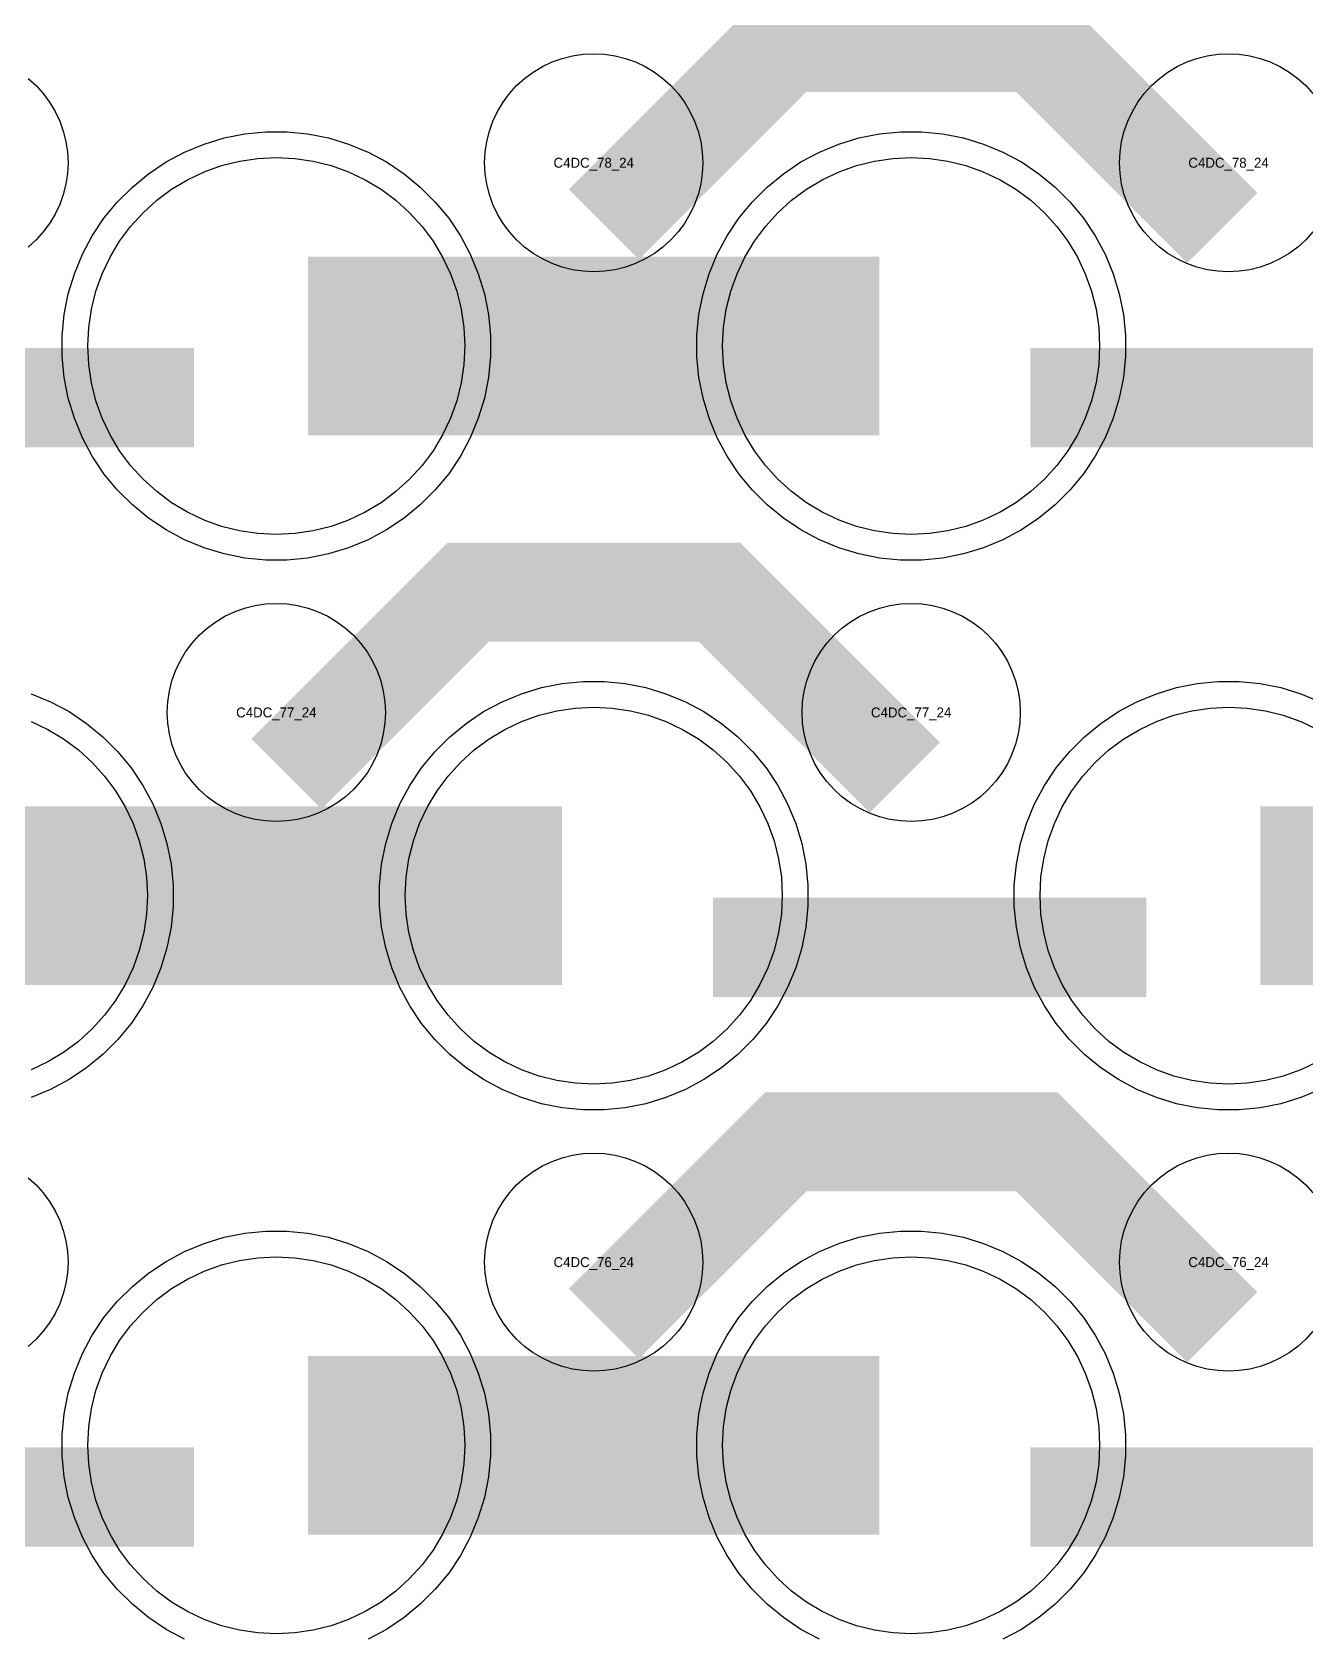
# Model space of a CAD drawing. Extents: x -11880 to 11880, y -14992 to 14992.
# Drawn here: x -4381.5 to -4060.5, y -4357.2 to -3952.4 of the extents above; entities that cross this region are included whole.
import ezdxf
from ezdxf.enums import TextEntityAlignment as Align

# ---------------------------------------------------------------- set-up
doc = ezdxf.new("R2010")
doc.units = 0
doc.header["$MEASUREMENT"] = 0
for name, color, linetype in [('GDS_775_DT_237', 138, 'CONTINUOUS'), ('RDL1_FS', 34, 'CONTINUOUS'), ('RDL_BS', 160, 'CONTINUOUS')]:
    doc.layers.add(name, color=color, linetype=linetype)

msp = doc.modelspace()

# ---------------------------------------------------------------- linework, layer by layer
at = {"layer": 'RDL1_FS'}
for points in [[(-4320, -4079.074), (-4324.657, -4078.845), (-4329.268, -4078.161), (-4333.791, -4077.029), (-4338.181, -4075.457), (-4342.395, -4073.465), (-4346.395, -4071.067), (-4350.14, -4068.289), (-4353.594, -4065.159), (-4356.724, -4061.705), (-4359.502, -4057.96), (-4361.9, -4053.96), (-4363.892, -4049.746), (-4365.464, -4045.356), (-4366.596, -4040.833), (-4367.28, -4036.222), (-4367.509, -4031.565), (-4367.28, -4026.908), (-4366.596, -4022.297), (-4365.464, -4017.774), (-4363.892, -4013.384), (-4361.9, -4009.17), (-4359.502, -4005.17), (-4356.724, -4001.425), (-4353.594, -3997.971), (-4350.14, -3994.841), (-4346.395, -3992.063), (-4342.395, -3989.665), (-4338.181, -3987.673), (-4333.791, -3986.101), (-4329.268, -3984.969), (-4324.657, -3984.285), (-4320, -3984.056), (-4315.343, -3984.285), (-4310.732, -3984.969), (-4306.209, -3986.101), (-4301.819, -3987.673), (-4297.605, -3989.665), (-4293.605, -3992.063), (-4289.86, -3994.841), (-4286.406, -3997.971), (-4283.276, -4001.425), (-4280.498, -4005.17), (-4278.1, -4009.17), (-4276.108, -4013.384), (-4274.536, -4017.774), (-4273.404, -4022.297), (-4272.72, -4026.908), (-4272.491, -4031.565), (-4272.72, -4036.222), (-4273.404, -4040.833), (-4274.536, -4045.356), (-4276.108, -4049.746), (-4278.1, -4053.96), (-4280.498, -4057.96), (-4283.276, -4061.705), (-4286.406, -4065.159), (-4289.86, -4068.289), (-4293.605, -4071.067), (-4297.605, -4073.465), (-4301.819, -4075.457), (-4306.209, -4077.029), (-4310.732, -4078.161), (-4315.343, -4078.845)], [(-4160, -4079.074), (-4164.657, -4078.845), (-4169.268, -4078.161), (-4173.791, -4077.029), (-4178.181, -4075.457), (-4182.395, -4073.465), (-4186.395, -4071.067), (-4190.14, -4068.289), (-4193.594, -4065.159), (-4196.724, -4061.705), (-4199.502, -4057.96), (-4201.9, -4053.96), (-4203.892, -4049.746), (-4205.464, -4045.356), (-4206.596, -4040.833), (-4207.28, -4036.222), (-4207.509, -4031.565), (-4207.28, -4026.908), (-4206.596, -4022.297), (-4205.464, -4017.774), (-4203.892, -4013.384), (-4201.9, -4009.17), (-4199.502, -4005.17), (-4196.724, -4001.425), (-4193.594, -3997.971), (-4190.14, -3994.841), (-4186.395, -3992.063), (-4182.395, -3989.665), (-4178.181, -3987.673), (-4173.791, -3986.101), (-4169.268, -3984.969), (-4164.657, -3984.285), (-4160, -3984.056), (-4155.343, -3984.285), (-4150.732, -3984.969), (-4146.209, -3986.101), (-4141.819, -3987.673), (-4137.605, -3989.665), (-4133.605, -3992.063), (-4129.86, -3994.841), (-4126.406, -3997.971), (-4123.276, -4001.425), (-4120.498, -4005.17), (-4118.1, -4009.17), (-4116.108, -4013.384), (-4114.536, -4017.774), (-4113.404, -4022.297), (-4112.72, -4026.908), (-4112.491, -4031.565), (-4112.72, -4036.222), (-4113.404, -4040.833), (-4114.536, -4045.356), (-4116.108, -4049.746), (-4118.1, -4053.96), (-4120.498, -4057.96), (-4123.276, -4061.705), (-4126.406, -4065.159), (-4129.86, -4068.289), (-4133.605, -4071.067), (-4137.605, -4073.465), (-4141.819, -4075.457), (-4146.209, -4077.029), (-4150.732, -4078.161), (-4155.343, -4078.845)], [(-4240, -4217.639), (-4244.657, -4217.41), (-4249.268, -4216.726), (-4253.791, -4215.594), (-4258.181, -4214.022), (-4262.395, -4212.03), (-4266.395, -4209.632), (-4270.14, -4206.854), (-4273.594, -4203.724), (-4276.724, -4200.27), (-4279.502, -4196.525), (-4281.9, -4192.525), (-4283.892, -4188.311), (-4285.464, -4183.921), (-4286.596, -4179.398), (-4287.28, -4174.787), (-4287.509, -4170.13), (-4287.28, -4165.473), (-4286.596, -4160.862), (-4285.464, -4156.339), (-4283.892, -4151.949), (-4281.9, -4147.735), (-4279.502, -4143.735), (-4276.724, -4139.99), (-4273.594, -4136.536), (-4270.14, -4133.406), (-4266.395, -4130.628), (-4262.395, -4128.23), (-4258.181, -4126.238), (-4253.791, -4124.666), (-4249.268, -4123.534), (-4244.657, -4122.85), (-4240, -4122.621), (-4235.343, -4122.85), (-4230.732, -4123.534), (-4226.209, -4124.666), (-4221.819, -4126.238), (-4217.605, -4128.23), (-4213.605, -4130.628), (-4209.86, -4133.406), (-4206.406, -4136.536), (-4203.276, -4139.99), (-4200.498, -4143.735), (-4198.1, -4147.735), (-4196.108, -4151.949), (-4194.536, -4156.339), (-4193.404, -4160.862), (-4192.72, -4165.473), (-4192.491, -4170.13), (-4192.72, -4174.787), (-4193.404, -4179.398), (-4194.536, -4183.921), (-4196.108, -4188.311), (-4198.1, -4192.525), (-4200.498, -4196.525), (-4203.276, -4200.27), (-4206.406, -4203.724), (-4209.86, -4206.854), (-4213.605, -4209.632), (-4217.605, -4212.03), (-4221.819, -4214.022), (-4226.209, -4215.594), (-4230.732, -4216.726), (-4235.343, -4217.41)]]:
    msp.add_lwpolyline(points, close=True, dxfattribs=at)
for points in [[(-4311.998, -4031.565, 45, 45, 0), (-4239.998, -4031.565, 45, 45, 0)], [(-4239.998, -4031.565, 45, 45, 0), (-4167.998, -4031.565, 45, 45, 0)], [(-4391.998, -4170.13, 45, 45, 0), (-4319.998, -4170.13, 45, 45, 0)], [(-4319.998, -4170.13, 45, 45, 0), (-4247.998, -4170.13, 45, 45, 0)], [(-4071.998, -4170.13, 45, 45, 0), (-3999.998, -4170.13, 45, 45, 0)]]:
    msp.add_lwpolyline(points, format="xyseb", dxfattribs=at)
for points in [[(-4057.605, -4212.03), (-4061.819, -4214.022), (-4066.209, -4215.594), (-4070.732, -4216.726), (-4075.343, -4217.41), (-4080, -4217.639), (-4084.657, -4217.41), (-4089.268, -4216.726), (-4093.791, -4215.594), (-4098.181, -4214.022), (-4102.395, -4212.03), (-4106.395, -4209.632), (-4110.14, -4206.854), (-4113.594, -4203.724), (-4116.724, -4200.27), (-4119.502, -4196.525), (-4121.9, -4192.525), (-4123.892, -4188.311), (-4125.464, -4183.921), (-4126.596, -4179.398), (-4127.28, -4174.787), (-4127.509, -4170.13), (-4127.28, -4165.473), (-4126.596, -4160.862), (-4125.464, -4156.339), (-4123.892, -4151.949), (-4121.9, -4147.735), (-4119.502, -4143.735), (-4116.724, -4139.99), (-4113.594, -4136.536), (-4110.14, -4133.406), (-4106.395, -4130.628), (-4102.395, -4128.23), (-4098.181, -4126.238), (-4093.791, -4124.666), (-4089.268, -4123.534), (-4084.657, -4122.85), (-4080, -4122.621), (-4075.343, -4122.85), (-4070.732, -4123.534), (-4066.209, -4124.666), (-4061.819, -4126.238), (-4057.605, -4128.23)], [(-4381.819, -4126.238), (-4377.605, -4128.23), (-4373.605, -4130.628), (-4369.86, -4133.406), (-4366.406, -4136.536), (-4363.276, -4139.99), (-4360.498, -4143.735), (-4358.1, -4147.735), (-4356.108, -4151.949), (-4354.536, -4156.339), (-4353.404, -4160.862), (-4352.72, -4165.473), (-4352.491, -4170.13), (-4352.72, -4174.787), (-4353.404, -4179.398), (-4354.536, -4183.921), (-4356.108, -4188.311), (-4358.1, -4192.525), (-4360.498, -4196.525), (-4363.276, -4200.27), (-4366.406, -4203.724), (-4369.86, -4206.854), (-4373.605, -4209.632), (-4377.605, -4212.03), (-4381.819, -4214.022)]]:
    msp.add_lwpolyline(points, dxfattribs=at)
at = {"layer": 'RDL1_FS', "color": 240, "true_color": 0xed1f24}
for points in [[(-4320, -4356.204), (-4324.657, -4355.975), (-4329.268, -4355.291), (-4333.791, -4354.159), (-4338.181, -4352.587), (-4342.395, -4350.595), (-4346.395, -4348.197), (-4350.14, -4345.419), (-4353.594, -4342.289), (-4356.724, -4338.835), (-4359.502, -4335.09), (-4361.9, -4331.09), (-4363.892, -4326.876), (-4365.464, -4322.486), (-4366.596, -4317.963), (-4367.28, -4313.352), (-4367.509, -4308.695), (-4367.28, -4304.038), (-4366.596, -4299.427), (-4365.464, -4294.904), (-4363.892, -4290.514), (-4361.9, -4286.3), (-4359.502, -4282.3), (-4356.724, -4278.555), (-4353.594, -4275.101), (-4350.14, -4271.971), (-4346.395, -4269.193), (-4342.395, -4266.795), (-4338.181, -4264.803), (-4333.791, -4263.231), (-4329.268, -4262.099), (-4324.657, -4261.415), (-4320, -4261.186), (-4315.343, -4261.415), (-4310.732, -4262.099), (-4306.209, -4263.231), (-4301.819, -4264.803), (-4297.605, -4266.795), (-4293.605, -4269.193), (-4289.86, -4271.971), (-4286.406, -4275.101), (-4283.276, -4278.555), (-4280.498, -4282.3), (-4278.1, -4286.3), (-4276.108, -4290.514), (-4274.536, -4294.904), (-4273.404, -4299.427), (-4272.72, -4304.038), (-4272.491, -4308.695), (-4272.72, -4313.352), (-4273.404, -4317.963), (-4274.536, -4322.486), (-4276.108, -4326.876), (-4278.1, -4331.09), (-4280.498, -4335.09), (-4283.276, -4338.835), (-4286.406, -4342.289), (-4289.86, -4345.419), (-4293.605, -4348.197), (-4297.605, -4350.595), (-4301.819, -4352.587), (-4306.209, -4354.159), (-4310.732, -4355.291), (-4315.343, -4355.975)], [(-4160, -4356.204), (-4164.657, -4355.975), (-4169.268, -4355.291), (-4173.791, -4354.159), (-4178.181, -4352.587), (-4182.395, -4350.595), (-4186.395, -4348.197), (-4190.14, -4345.419), (-4193.594, -4342.289), (-4196.724, -4338.835), (-4199.502, -4335.09), (-4201.9, -4331.09), (-4203.892, -4326.876), (-4205.464, -4322.486), (-4206.596, -4317.963), (-4207.28, -4313.352), (-4207.509, -4308.695), (-4207.28, -4304.038), (-4206.596, -4299.427), (-4205.464, -4294.904), (-4203.892, -4290.514), (-4201.9, -4286.3), (-4199.502, -4282.3), (-4196.724, -4278.555), (-4193.594, -4275.101), (-4190.14, -4271.971), (-4186.395, -4269.193), (-4182.395, -4266.795), (-4178.181, -4264.803), (-4173.791, -4263.231), (-4169.268, -4262.099), (-4164.657, -4261.415), (-4160, -4261.186), (-4155.343, -4261.415), (-4150.732, -4262.099), (-4146.209, -4263.231), (-4141.819, -4264.803), (-4137.605, -4266.795), (-4133.605, -4269.193), (-4129.86, -4271.971), (-4126.406, -4275.101), (-4123.276, -4278.555), (-4120.498, -4282.3), (-4118.1, -4286.3), (-4116.108, -4290.514), (-4114.536, -4294.904), (-4113.404, -4299.427), (-4112.72, -4304.038), (-4112.491, -4308.695), (-4112.72, -4313.352), (-4113.404, -4317.963), (-4114.536, -4322.486), (-4116.108, -4326.876), (-4118.1, -4331.09), (-4120.498, -4335.09), (-4123.276, -4338.835), (-4126.406, -4342.289), (-4129.86, -4345.419), (-4133.605, -4348.197), (-4137.605, -4350.595), (-4141.819, -4352.587), (-4146.209, -4354.159), (-4150.732, -4355.291), (-4155.343, -4355.975)]]:
    msp.add_lwpolyline(points, close=True, dxfattribs=at)
for points in [[(-4311.998, -4308.695, 45, 45, 0), (-4239.998, -4308.695, 45, 45, 0)], [(-4239.998, -4308.695, 45, 45, 0), (-4167.998, -4308.695, 45, 45, 0)]]:
    msp.add_lwpolyline(points, format="xyseb", dxfattribs=at)
at = {"layer": 'RDL_BS'}
for points in [[(-4237.438, -4000.879, 25, 25, 0), (-4191.623, -3955.064, 25, 25, 0), (-4158.07, -3955.064, 25, 25, 0)], [(-4081.599, -4001.778, 25, 25, 0), (-4128.313, -3955.064, 25, 25, 0), (-4158.071, -3955.064, 25, 25, 0)], [(-4449.984, -4044.578, 25, 25, 0), (-4340.719, -4044.578, 25, 25, 0)], [(-4129.984, -4044.578, 25, 25, 0), (-4020.719, -4044.578, 25, 25, 0)], [(-4317.438, -4139.444, 25, 25, 0), (-4271.623, -4093.629, 25, 25, 0), (-4238.07, -4093.629, 25, 25, 0)], [(-4161.599, -4140.343, 25, 25, 0), (-4208.313, -4093.629, 25, 25, 0), (-4238.071, -4093.629, 25, 25, 0)], [(-4209.984, -4183.143, 25, 25, 0), (-4100.719, -4183.143, 25, 25, 0)], [(-4237.438, -4278.009, 25, 25, 0), (-4191.623, -4232.194, 25, 25, 0), (-4158.07, -4232.194, 25, 25, 0)], [(-4081.599, -4278.908, 25, 25, 0), (-4128.313, -4232.194, 25, 25, 0), (-4158.071, -4232.194, 25, 25, 0)]]:
    msp.add_lwpolyline(points, format="xyseb", dxfattribs=at)
for points in [[(-4240, -4012.871), (-4242.693, -4012.739), (-4245.365, -4012.343), (-4247.984, -4011.686), (-4250.519, -4010.779), (-4252.956, -4009.627), (-4255.28, -4008.234), (-4257.443, -4006.631), (-4259.442, -4004.819), (-4261.254, -4002.82), (-4262.857, -4000.657), (-4264.25, -3998.333), (-4265.402, -3995.896), (-4266.309, -3993.361), (-4266.966, -3990.742), (-4267.362, -3988.07), (-4267.494, -3985.377), (-4267.362, -3982.684), (-4266.966, -3980.012), (-4266.309, -3977.393), (-4265.402, -3974.858), (-4264.25, -3972.421), (-4262.857, -3970.097), (-4261.254, -3967.934), (-4259.442, -3965.935), (-4257.443, -3964.123), (-4255.28, -3962.52), (-4252.956, -3961.127), (-4250.519, -3959.975), (-4247.984, -3959.068), (-4245.365, -3958.411), (-4242.693, -3958.015), (-4240, -3957.883), (-4237.307, -3958.015), (-4234.635, -3958.411), (-4232.016, -3959.068), (-4229.481, -3959.975), (-4227.044, -3961.127), (-4224.72, -3962.52), (-4222.557, -3964.123), (-4220.558, -3965.935), (-4218.746, -3967.934), (-4217.143, -3970.097), (-4215.75, -3972.421), (-4214.598, -3974.858), (-4213.691, -3977.393), (-4213.034, -3980.012), (-4212.638, -3982.684), (-4212.506, -3985.377), (-4212.638, -3988.07), (-4213.034, -3990.742), (-4213.691, -3993.361), (-4214.598, -3995.896), (-4215.75, -3998.333), (-4217.143, -4000.657), (-4218.746, -4002.82), (-4220.558, -4004.819), (-4222.557, -4006.631), (-4224.72, -4008.234), (-4227.044, -4009.627), (-4229.481, -4010.779), (-4232.016, -4011.686), (-4234.635, -4012.343), (-4237.307, -4012.739)], [(-4322.644, -4085.565), (-4327.938, -4085.048), (-4333.165, -4084.002), (-4338.205, -4082.471), (-4343.115, -4080.44), (-4347.777, -4077.948), (-4352.191, -4075.001), (-4356.292, -4071.639), (-4360.074, -4067.857), (-4363.436, -4063.756), (-4366.383, -4059.342), (-4368.875, -4054.68), (-4370.906, -4049.77), (-4372.437, -4044.73), (-4373.483, -4039.503), (-4374, -4034.209), (-4374, -4028.921), (-4373.483, -4023.627), (-4372.437, -4018.4), (-4370.906, -4013.36), (-4368.875, -4008.45), (-4366.383, -4003.788), (-4363.436, -3999.374), (-4360.074, -3995.273), (-4356.292, -3991.491), (-4352.191, -3988.129), (-4347.777, -3985.182), (-4343.115, -3982.69), (-4338.205, -3980.659), (-4333.165, -3979.128), (-4327.938, -3978.082), (-4322.644, -3977.565), (-4317.356, -3977.565), (-4312.062, -3978.082), (-4306.835, -3979.128), (-4301.795, -3980.659), (-4296.885, -3982.69), (-4292.223, -3985.182), (-4287.809, -3988.129), (-4283.708, -3991.491), (-4279.926, -3995.273), (-4276.564, -3999.374), (-4273.617, -4003.788), (-4271.125, -4008.45), (-4269.094, -4013.36), (-4267.563, -4018.4), (-4266.517, -4023.627), (-4266, -4028.921), (-4266, -4034.209), (-4266.517, -4039.503), (-4267.563, -4044.73), (-4269.094, -4049.77), (-4271.125, -4054.68), (-4273.617, -4059.342), (-4276.564, -4063.756), (-4279.926, -4067.857), (-4283.708, -4071.639), (-4287.809, -4075.001), (-4292.223, -4077.948), (-4296.885, -4080.44), (-4301.795, -4082.471), (-4306.835, -4084.002), (-4312.062, -4085.048), (-4317.356, -4085.565)], [(-4162.644, -4085.565), (-4167.938, -4085.048), (-4173.165, -4084.002), (-4178.205, -4082.471), (-4183.115, -4080.44), (-4187.777, -4077.948), (-4192.191, -4075.001), (-4196.292, -4071.639), (-4200.074, -4067.857), (-4203.436, -4063.756), (-4206.383, -4059.342), (-4208.875, -4054.68), (-4210.906, -4049.77), (-4212.437, -4044.73), (-4213.483, -4039.503), (-4214, -4034.209), (-4214, -4028.921), (-4213.483, -4023.627), (-4212.437, -4018.4), (-4210.906, -4013.36), (-4208.875, -4008.45), (-4206.383, -4003.788), (-4203.436, -3999.374), (-4200.074, -3995.273), (-4196.292, -3991.491), (-4192.191, -3988.129), (-4187.777, -3985.182), (-4183.115, -3982.69), (-4178.205, -3980.659), (-4173.165, -3979.128), (-4167.938, -3978.082), (-4162.644, -3977.565), (-4157.356, -3977.565), (-4152.062, -3978.082), (-4146.835, -3979.128), (-4141.795, -3980.659), (-4136.885, -3982.69), (-4132.223, -3985.182), (-4127.809, -3988.129), (-4123.708, -3991.491), (-4119.926, -3995.273), (-4116.564, -3999.374), (-4113.617, -4003.788), (-4111.125, -4008.45), (-4109.094, -4013.36), (-4107.563, -4018.4), (-4106.517, -4023.627), (-4106, -4028.921), (-4106, -4034.209), (-4106.517, -4039.503), (-4107.563, -4044.73), (-4109.094, -4049.77), (-4111.125, -4054.68), (-4113.617, -4059.342), (-4116.564, -4063.756), (-4119.926, -4067.857), (-4123.708, -4071.639), (-4127.809, -4075.001), (-4132.223, -4077.948), (-4136.885, -4080.44), (-4141.795, -4082.471), (-4146.835, -4084.002), (-4152.062, -4085.048), (-4157.356, -4085.565)], [(-4320, -4151.436), (-4322.693, -4151.304), (-4325.365, -4150.908), (-4327.984, -4150.251), (-4330.519, -4149.344), (-4332.956, -4148.192), (-4335.28, -4146.799), (-4337.443, -4145.196), (-4339.442, -4143.384), (-4341.254, -4141.385), (-4342.857, -4139.222), (-4344.25, -4136.898), (-4345.402, -4134.461), (-4346.309, -4131.926), (-4346.966, -4129.307), (-4347.362, -4126.635), (-4347.494, -4123.942), (-4347.362, -4121.249), (-4346.966, -4118.577), (-4346.309, -4115.958), (-4345.402, -4113.423), (-4344.25, -4110.986), (-4342.857, -4108.662), (-4341.254, -4106.499), (-4339.442, -4104.5), (-4337.443, -4102.688), (-4335.28, -4101.085), (-4332.956, -4099.692), (-4330.519, -4098.54), (-4327.984, -4097.633), (-4325.365, -4096.976), (-4322.693, -4096.58), (-4320, -4096.448), (-4317.307, -4096.58), (-4314.635, -4096.976), (-4312.016, -4097.633), (-4309.481, -4098.54), (-4307.044, -4099.692), (-4304.72, -4101.085), (-4302.557, -4102.688), (-4300.558, -4104.5), (-4298.746, -4106.499), (-4297.143, -4108.662), (-4295.75, -4110.986), (-4294.598, -4113.423), (-4293.691, -4115.958), (-4293.034, -4118.577), (-4292.638, -4121.249), (-4292.506, -4123.942), (-4292.638, -4126.635), (-4293.034, -4129.307), (-4293.691, -4131.926), (-4294.598, -4134.461), (-4295.75, -4136.898), (-4297.143, -4139.222), (-4298.746, -4141.385), (-4300.558, -4143.384), (-4302.557, -4145.196), (-4304.72, -4146.799), (-4307.044, -4148.192), (-4309.481, -4149.344), (-4312.016, -4150.251), (-4314.635, -4150.908), (-4317.307, -4151.304)], [(-4160, -4151.436), (-4162.693, -4151.304), (-4165.365, -4150.908), (-4167.984, -4150.251), (-4170.519, -4149.344), (-4172.956, -4148.192), (-4175.28, -4146.799), (-4177.443, -4145.196), (-4179.442, -4143.384), (-4181.254, -4141.385), (-4182.857, -4139.222), (-4184.25, -4136.898), (-4185.402, -4134.461), (-4186.309, -4131.926), (-4186.966, -4129.307), (-4187.362, -4126.635), (-4187.494, -4123.942), (-4187.362, -4121.249), (-4186.966, -4118.577), (-4186.309, -4115.958), (-4185.402, -4113.423), (-4184.25, -4110.986), (-4182.857, -4108.662), (-4181.254, -4106.499), (-4179.442, -4104.5), (-4177.443, -4102.688), (-4175.28, -4101.085), (-4172.956, -4099.692), (-4170.519, -4098.54), (-4167.984, -4097.633), (-4165.365, -4096.976), (-4162.693, -4096.58), (-4160, -4096.448), (-4157.307, -4096.58), (-4154.635, -4096.976), (-4152.016, -4097.633), (-4149.481, -4098.54), (-4147.044, -4099.692), (-4144.72, -4101.085), (-4142.557, -4102.688), (-4140.558, -4104.5), (-4138.746, -4106.499), (-4137.143, -4108.662), (-4135.75, -4110.986), (-4134.598, -4113.423), (-4133.691, -4115.958), (-4133.034, -4118.577), (-4132.638, -4121.249), (-4132.506, -4123.942), (-4132.638, -4126.635), (-4133.034, -4129.307), (-4133.691, -4131.926), (-4134.598, -4134.461), (-4135.75, -4136.898), (-4137.143, -4139.222), (-4138.746, -4141.385), (-4140.558, -4143.384), (-4142.557, -4145.196), (-4144.72, -4146.799), (-4147.044, -4148.192), (-4149.481, -4149.344), (-4152.016, -4150.251), (-4154.635, -4150.908), (-4157.307, -4151.304)], [(-4242.644, -4224.13), (-4247.938, -4223.613), (-4253.165, -4222.567), (-4258.205, -4221.036), (-4263.115, -4219.005), (-4267.777, -4216.513), (-4272.191, -4213.566), (-4276.292, -4210.204), (-4280.074, -4206.422), (-4283.436, -4202.321), (-4286.383, -4197.907), (-4288.875, -4193.245), (-4290.906, -4188.335), (-4292.437, -4183.295), (-4293.483, -4178.068), (-4294, -4172.774), (-4294, -4167.486), (-4293.483, -4162.192), (-4292.437, -4156.965), (-4290.906, -4151.925), (-4288.875, -4147.015), (-4286.383, -4142.353), (-4283.436, -4137.939), (-4280.074, -4133.838), (-4276.292, -4130.056), (-4272.191, -4126.694), (-4267.777, -4123.747), (-4263.115, -4121.255), (-4258.205, -4119.224), (-4253.165, -4117.693), (-4247.938, -4116.647), (-4242.644, -4116.13), (-4237.356, -4116.13), (-4232.062, -4116.647), (-4226.835, -4117.693), (-4221.795, -4119.224), (-4216.885, -4121.255), (-4212.223, -4123.747), (-4207.809, -4126.694), (-4203.708, -4130.056), (-4199.926, -4133.838), (-4196.564, -4137.939), (-4193.617, -4142.353), (-4191.125, -4147.015), (-4189.094, -4151.925), (-4187.563, -4156.965), (-4186.517, -4162.192), (-4186, -4167.486), (-4186, -4172.774), (-4186.517, -4178.068), (-4187.563, -4183.295), (-4189.094, -4188.335), (-4191.125, -4193.245), (-4193.617, -4197.907), (-4196.564, -4202.321), (-4199.926, -4206.422), (-4203.708, -4210.204), (-4207.809, -4213.566), (-4212.223, -4216.513), (-4216.885, -4219.005), (-4221.795, -4221.036), (-4226.835, -4222.567), (-4232.062, -4223.613), (-4237.356, -4224.13)], [(-4240, -4290.001), (-4242.693, -4289.869), (-4245.365, -4289.473), (-4247.984, -4288.816), (-4250.519, -4287.909), (-4252.956, -4286.757), (-4255.28, -4285.364), (-4257.443, -4283.761), (-4259.442, -4281.949), (-4261.254, -4279.95), (-4262.857, -4277.787), (-4264.25, -4275.463), (-4265.402, -4273.026), (-4266.309, -4270.491), (-4266.966, -4267.872), (-4267.362, -4265.2), (-4267.494, -4262.507), (-4267.362, -4259.814), (-4266.966, -4257.142), (-4266.309, -4254.523), (-4265.402, -4251.988), (-4264.25, -4249.551), (-4262.857, -4247.227), (-4261.254, -4245.064), (-4259.442, -4243.065), (-4257.443, -4241.253), (-4255.28, -4239.65), (-4252.956, -4238.257), (-4250.519, -4237.105), (-4247.984, -4236.198), (-4245.365, -4235.541), (-4242.693, -4235.145), (-4240, -4235.013), (-4237.307, -4235.145), (-4234.635, -4235.541), (-4232.016, -4236.198), (-4229.481, -4237.105), (-4227.044, -4238.257), (-4224.72, -4239.65), (-4222.557, -4241.253), (-4220.558, -4243.065), (-4218.746, -4245.064), (-4217.143, -4247.227), (-4215.75, -4249.551), (-4214.598, -4251.988), (-4213.691, -4254.523), (-4213.034, -4257.142), (-4212.638, -4259.814), (-4212.506, -4262.507), (-4212.638, -4265.2), (-4213.034, -4267.872), (-4213.691, -4270.491), (-4214.598, -4273.026), (-4215.75, -4275.463), (-4217.143, -4277.787), (-4218.746, -4279.95), (-4220.558, -4281.949), (-4222.557, -4283.761), (-4224.72, -4285.364), (-4227.044, -4286.757), (-4229.481, -4287.909), (-4232.016, -4288.816), (-4234.635, -4289.473), (-4237.307, -4289.869)]]:
    msp.add_lwpolyline(points, close=True, dxfattribs=at)
for points in [[(-4058.746, -4002.82), (-4060.558, -4004.819), (-4062.557, -4006.631), (-4064.72, -4008.234), (-4067.044, -4009.627), (-4069.481, -4010.779), (-4072.016, -4011.686), (-4074.635, -4012.343), (-4077.307, -4012.739), (-4080, -4012.871), (-4082.693, -4012.739), (-4085.365, -4012.343), (-4087.984, -4011.686), (-4090.519, -4010.779), (-4092.956, -4009.627), (-4095.28, -4008.234), (-4097.443, -4006.631), (-4099.442, -4004.819), (-4101.254, -4002.82), (-4102.857, -4000.657), (-4104.25, -3998.333), (-4105.402, -3995.896), (-4106.309, -3993.361), (-4106.966, -3990.742), (-4107.362, -3988.07), (-4107.494, -3985.377), (-4107.362, -3982.684), (-4106.966, -3980.012), (-4106.309, -3977.393), (-4105.402, -3974.858), (-4104.25, -3972.421), (-4102.857, -3970.097), (-4101.254, -3967.934), (-4099.442, -3965.935), (-4097.443, -3964.123), (-4095.28, -3962.52), (-4092.956, -3961.127), (-4090.519, -3959.975), (-4087.984, -3959.068), (-4085.365, -3958.411), (-4082.693, -3958.015), (-4080, -3957.883), (-4077.307, -3958.015), (-4074.635, -3958.411), (-4072.016, -3959.068), (-4069.481, -3959.975), (-4067.044, -3961.127), (-4064.72, -3962.52), (-4062.557, -3964.123), (-4060.558, -3965.935), (-4058.746, -3967.934)], [(-4382.557, -3964.123), (-4380.558, -3965.935), (-4378.746, -3967.934), (-4377.143, -3970.097), (-4375.75, -3972.421), (-4374.598, -3974.858), (-4373.691, -3977.393), (-4373.034, -3980.012), (-4372.638, -3982.684), (-4372.506, -3985.377), (-4372.638, -3988.07), (-4373.034, -3990.742), (-4373.691, -3993.361), (-4374.598, -3995.896), (-4375.75, -3998.333), (-4377.143, -4000.657), (-4378.746, -4002.82), (-4380.558, -4004.819), (-4382.557, -4006.631)], [(-4056.885, -4219.005), (-4061.795, -4221.036), (-4066.835, -4222.567), (-4072.062, -4223.613), (-4077.356, -4224.13), (-4082.644, -4224.13), (-4087.938, -4223.613), (-4093.165, -4222.567), (-4098.205, -4221.036), (-4103.115, -4219.005), (-4107.777, -4216.513), (-4112.191, -4213.566), (-4116.292, -4210.204), (-4120.074, -4206.422), (-4123.436, -4202.321), (-4126.383, -4197.907), (-4128.875, -4193.245), (-4130.906, -4188.335), (-4132.437, -4183.295), (-4133.483, -4178.068), (-4134, -4172.774), (-4134, -4167.486), (-4133.483, -4162.192), (-4132.437, -4156.965), (-4130.906, -4151.925), (-4128.875, -4147.015), (-4126.383, -4142.353), (-4123.436, -4137.939), (-4120.074, -4133.838), (-4116.292, -4130.056), (-4112.191, -4126.694), (-4107.777, -4123.747), (-4103.115, -4121.255), (-4098.205, -4119.224), (-4093.165, -4117.693), (-4087.938, -4116.647), (-4082.644, -4116.13), (-4077.356, -4116.13), (-4072.062, -4116.647), (-4066.835, -4117.693), (-4061.795, -4119.224), (-4056.885, -4121.255)], [(-4381.795, -4119.224), (-4376.885, -4121.255), (-4372.223, -4123.747), (-4367.809, -4126.694), (-4363.708, -4130.056), (-4359.926, -4133.838), (-4356.564, -4137.939), (-4353.617, -4142.353), (-4351.125, -4147.015), (-4349.094, -4151.925), (-4347.563, -4156.965), (-4346.517, -4162.192), (-4346, -4167.486), (-4346, -4172.774), (-4346.517, -4178.068), (-4347.563, -4183.295), (-4349.094, -4188.335), (-4351.125, -4193.245), (-4353.617, -4197.907), (-4356.564, -4202.321), (-4359.926, -4206.422), (-4363.708, -4210.204), (-4367.809, -4213.566), (-4372.223, -4216.513), (-4376.885, -4219.005), (-4381.795, -4221.036)], [(-4058.746, -4279.95), (-4060.558, -4281.949), (-4062.557, -4283.761), (-4064.72, -4285.364), (-4067.044, -4286.757), (-4069.481, -4287.909), (-4072.016, -4288.816), (-4074.635, -4289.473), (-4077.307, -4289.869), (-4080, -4290.001), (-4082.693, -4289.869), (-4085.365, -4289.473), (-4087.984, -4288.816), (-4090.519, -4287.909), (-4092.956, -4286.757), (-4095.28, -4285.364), (-4097.443, -4283.761), (-4099.442, -4281.949), (-4101.254, -4279.95), (-4102.857, -4277.787), (-4104.25, -4275.463), (-4105.402, -4273.026), (-4106.309, -4270.491), (-4106.966, -4267.872), (-4107.362, -4265.2), (-4107.494, -4262.507), (-4107.362, -4259.814), (-4106.966, -4257.142), (-4106.309, -4254.523), (-4105.402, -4251.988), (-4104.25, -4249.551), (-4102.857, -4247.227), (-4101.254, -4245.064), (-4099.442, -4243.065), (-4097.443, -4241.253), (-4095.28, -4239.65), (-4092.956, -4238.257), (-4090.519, -4237.105), (-4087.984, -4236.198), (-4085.365, -4235.541), (-4082.693, -4235.145), (-4080, -4235.013), (-4077.307, -4235.145), (-4074.635, -4235.541), (-4072.016, -4236.198), (-4069.481, -4237.105), (-4067.044, -4238.257), (-4064.72, -4239.65), (-4062.557, -4241.253), (-4060.558, -4243.065), (-4058.746, -4245.064)], [(-4382.557, -4241.253), (-4380.558, -4243.065), (-4378.746, -4245.064), (-4377.143, -4247.227), (-4375.75, -4249.551), (-4374.598, -4251.988), (-4373.691, -4254.523), (-4373.034, -4257.142), (-4372.638, -4259.814), (-4372.506, -4262.507), (-4372.638, -4265.2), (-4373.034, -4267.872), (-4373.691, -4270.491), (-4374.598, -4273.026), (-4375.75, -4275.463), (-4377.143, -4277.787), (-4378.746, -4279.95), (-4380.558, -4281.949), (-4382.557, -4283.761)]]:
    msp.add_lwpolyline(points, dxfattribs=at)
at = {"layer": 'RDL_BS', "color": 240, "true_color": 0xed1f24}
for points in [[(-4343.115, -4357.57), (-4347.777, -4355.078), (-4352.191, -4352.131), (-4356.292, -4348.769), (-4360.074, -4344.987), (-4363.436, -4340.886), (-4366.383, -4336.472), (-4368.875, -4331.81), (-4370.906, -4326.9), (-4372.437, -4321.86), (-4373.483, -4316.633), (-4374, -4311.339), (-4374, -4306.051), (-4373.483, -4300.757), (-4372.437, -4295.53), (-4370.906, -4290.49), (-4368.875, -4285.58), (-4366.383, -4280.918), (-4363.436, -4276.504), (-4360.074, -4272.403), (-4356.292, -4268.621), (-4352.191, -4265.259), (-4347.777, -4262.312), (-4343.115, -4259.82), (-4338.205, -4257.789), (-4333.165, -4256.258), (-4327.938, -4255.212), (-4322.644, -4254.695), (-4317.356, -4254.695), (-4312.062, -4255.212), (-4306.835, -4256.258), (-4301.795, -4257.789), (-4296.885, -4259.82), (-4292.223, -4262.312), (-4287.809, -4265.259), (-4283.708, -4268.621), (-4279.926, -4272.403), (-4276.564, -4276.504), (-4273.617, -4280.918), (-4271.125, -4285.58), (-4269.094, -4290.49), (-4267.563, -4295.53), (-4266.517, -4300.757), (-4266, -4306.051), (-4266, -4311.339), (-4266.517, -4316.633), (-4267.563, -4321.86), (-4269.094, -4326.9), (-4271.125, -4331.81), (-4273.617, -4336.472), (-4276.564, -4340.886), (-4279.926, -4344.987), (-4283.708, -4348.769), (-4287.809, -4352.131), (-4292.223, -4355.078), (-4296.885, -4357.57)], [(-4183.115, -4357.57), (-4187.777, -4355.078), (-4192.191, -4352.131), (-4196.292, -4348.769), (-4200.074, -4344.987), (-4203.436, -4340.886), (-4206.383, -4336.472), (-4208.875, -4331.81), (-4210.906, -4326.9), (-4212.437, -4321.86), (-4213.483, -4316.633), (-4214, -4311.339), (-4214, -4306.051), (-4213.483, -4300.757), (-4212.437, -4295.53), (-4210.906, -4290.49), (-4208.875, -4285.58), (-4206.383, -4280.918), (-4203.436, -4276.504), (-4200.074, -4272.403), (-4196.292, -4268.621), (-4192.191, -4265.259), (-4187.777, -4262.312), (-4183.115, -4259.82), (-4178.205, -4257.789), (-4173.165, -4256.258), (-4167.938, -4255.212), (-4162.644, -4254.695), (-4157.356, -4254.695), (-4152.062, -4255.212), (-4146.835, -4256.258), (-4141.795, -4257.789), (-4136.885, -4259.82), (-4132.223, -4262.312), (-4127.809, -4265.259), (-4123.708, -4268.621), (-4119.926, -4272.403), (-4116.564, -4276.504), (-4113.617, -4280.918), (-4111.125, -4285.58), (-4109.094, -4290.49), (-4107.563, -4295.53), (-4106.517, -4300.757), (-4106, -4306.051), (-4106, -4311.339), (-4106.517, -4316.633), (-4107.563, -4321.86), (-4109.094, -4326.9), (-4111.125, -4331.81), (-4113.617, -4336.472), (-4116.564, -4340.886), (-4119.926, -4344.987), (-4123.708, -4348.769), (-4127.809, -4352.131), (-4132.223, -4355.078), (-4136.885, -4357.57)]]:
    msp.add_lwpolyline(points, dxfattribs=at)
for points in [[(-4449.984, -4321.708, 25, 25, 0), (-4340.719, -4321.708, 25, 25, 0)], [(-4129.984, -4321.708, 25, 25, 0), (-4020.719, -4321.708, 25, 25, 0)]]:
    msp.add_lwpolyline(points, format="xyseb", dxfattribs=at)

# ---------------------------------------------------------------- texts
at = {"layer": 'GDS_775_DT_237'}
for s, p in [('C4DC_78_24', (-4240, -3985.377)), ('C4DC_78_24', (-4240, -3985.377)), ('C4DC_78_24', (-4080, -3985.377)), ('C4DC_78_24', (-4080, -3985.377)), ('C4DC_77_24', (-4320, -4123.942)), ('C4DC_77_24', (-4320, -4123.942)), ('C4DC_77_24', (-4160, -4123.942)), ('C4DC_77_24', (-4160, -4123.942)), ('C4DC_76_24', (-4240, -4262.507)), ('C4DC_76_24', (-4240, -4262.507)), ('C4DC_76_24', (-4080, -4262.507)), ('C4DC_76_24', (-4080, -4262.507))]:
    msp.add_text(s, height=2.5, dxfattribs=at).set_placement(p, align=Align.MIDDLE_CENTER)

doc.saveas('drawing.dxf')
